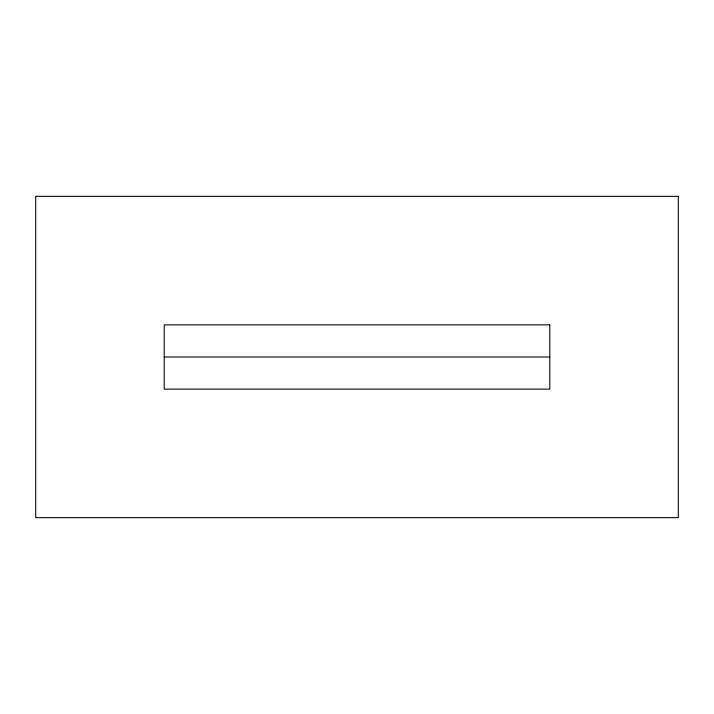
<?xml version="1.0" encoding="UTF-8"?>
<svg xmlns="http://www.w3.org/2000/svg" width="714" height="714" viewBox="0 0 714 714"><rect width="100%" height="100%" fill="white"/><g stroke="black" fill="none" stroke-linecap="round" stroke-linejoin="round"><path stroke-width="1.07" d="M164.22 357L549.78 357M678.3 196.35L35.7 196.35L35.7 517.65L678.3 517.65L678.3 196.35M549.78 324.87L164.22 324.87L164.22 389.13L549.78 389.13L549.78 324.87"/></g></svg>
